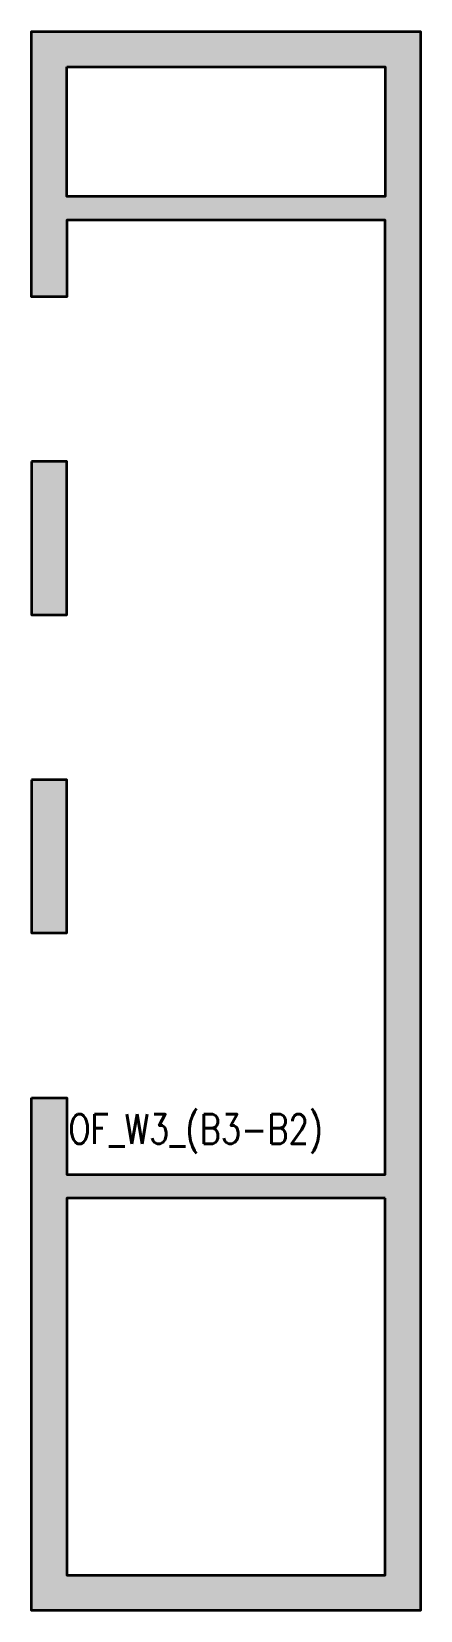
# Model space of a CAD drawing. Header units: millimetres. Extents: x 83700 to 87000, y 51300 to 64700.
import ezdxf

# ---------------------------------------------------------------- set-up
doc = ezdxf.new("R2010")
doc.units = ezdxf.units.MM
doc.layers.get('Defpoints').update_dxf_attribs({"color": 151, "lineweight": 9})
doc.layers.add('NDC_S_HATCH COLUMN AND WALL', color=251, linetype='Continuous', lineweight=13)
doc.layers.add('NDC_S_WALL', color=6, linetype='Continuous', lineweight=35)
doc.styles.add('NDC_BAR 2', font='romans.shx', dxfattribs={"width": 0.8})

msp = doc.modelspace()

# ---------------------------------------------------------------- hatches: boundary and pattern name
at = {"layer": 'NDC_S_HATCH COLUMN AND WALL', "ltscale": 200}
h = msp.add_hatch(color=256, dxfattribs=at)
h.dxf.hatch_style = 1
h.paths.add_polyline_path([(83700, 64700), (83700, 62450), (84000, 62450), (84000, 63100), (86700, 63100), (86700, 55000), (84000, 55000), (84000, 55650), (83700, 55650), (83700, 51300), (87000, 51300), (87000, 64700)])
h.paths.add_polyline_path([(86700, 64400), (86700, 63300), (84000, 63300), (84000, 64400)], flags=16)
h.paths.add_polyline_path([(86700, 54800), (86700, 51600), (84000, 51600), (84000, 54800)], flags=16)
h.paths.add_polyline_path([(83700, 57050), (84000, 57050), (84000, 58350), (83700, 58350)], flags=17)
h.paths.add_polyline_path([(84000, 61050), (83700, 61050), (83700, 59750), (84000, 59750)], flags=17)

# ---------------------------------------------------------------- linework, layer by layer
at = {"layer": 'NDC_S_WALL'}
for points in [[(83700, 55650), (84000, 55650), (84000, 55000), (86700, 55000), (86700, 63100), (84000, 63100), (84000, 62450), (83700, 62450), (83700, 64700), (87000, 64700), (87000, 51300), (83700, 51300)], [(84000, 64400), (86700, 64400), (86700, 63300), (84000, 63300)], [(83700, 61050), (83700, 59750), (84000, 59750), (84000, 61050)], [(83700, 58350), (83700, 57050), (84000, 57050), (84000, 58350)], [(86700, 54800), (84000, 54800), (84000, 51600), (86700, 51600)]]:
    msp.add_lwpolyline(points, close=True, dxfattribs=at)

# ---------------------------------------------------------------- texts
at = {"layer": 'Defpoints', "style": 'NDC_BAR 2', "width": 0.8}
msp.add_text('OF_W3_(B3-B2)', height=250, dxfattribs=at).set_placement((84012, 55261))

doc.saveas('drawing.dxf')
